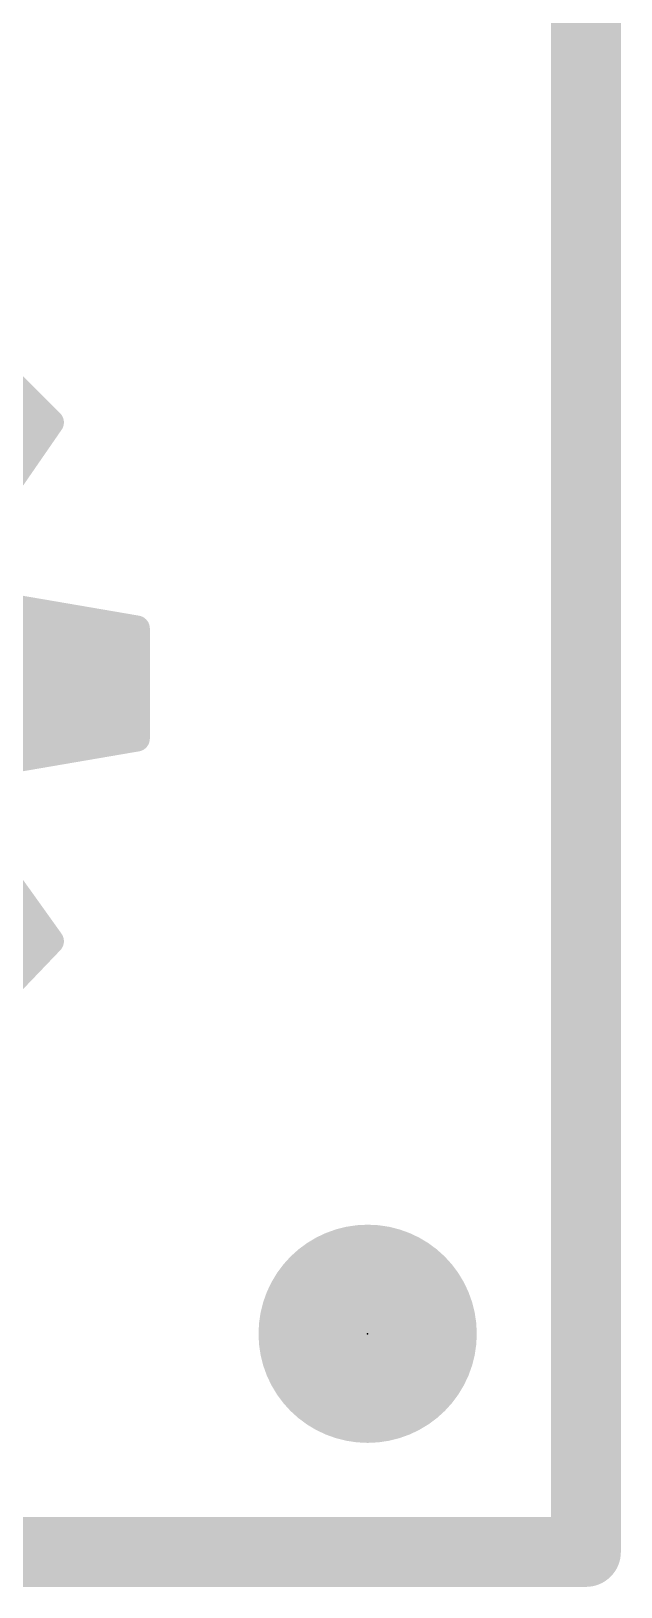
# Model space of a CAD drawing. Extents: x -41 to 66, y -16 to 27.
# Drawn here: x 23.786 to 25.502, y -0.102 to 4.426 of the extents above; entities that cross this region are included whole.
import ezdxf

# ---------------------------------------------------------------- set-up
doc = ezdxf.new("R2010")
doc.units = 0
for name, color, linetype in [('1', 12, 'CONTINUOUS'), ('16', 132, 'CONTINUOUS'), ('20', 31, 'CONTINUOUS'), ('22', 40, 'CONTINUOUS'), ('24', 53, 'CONTINUOUS')]:
    doc.layers.add(name, color=color, linetype=linetype)

# ---------------------------------------------------------------- blocks, each defined once
blk = doc.blocks.new('PIE')
at = {"const_width": 0.5}
blk.add_lwpolyline([(0, -0.25, 1), (0, 0.25, 1), (0, -0.25)], format="xyb", dxfattribs=at)

msp = doc.modelspace()

# ---------------------------------------------------------------- linework, layer by layer
at = {"layer": '1', "const_width": 0.2032}
for points in [[(25.4, 26.67), (25.4, 0)], [(25.4, 0), (0, 0)]]:
    msp.add_lwpolyline(points, dxfattribs=at)
at = {"layer": '1', "const_width": 0.1016}
for points in [[(25.4, -0.0508, 1), (25.4, 0.0508)], [(25.3492, 0, 1), (25.4508, 0)]]:
    msp.add_lwpolyline(points, format="xyb", dxfattribs=at)
at = {"layer": '16', "const_width": 0.2032}
for points in [[(25.4, 26.67), (25.4, 0)], [(25.4, 0), (0, 0)]]:
    msp.add_lwpolyline(points, dxfattribs=at)
at = {"layer": '16', "const_width": 0.1016}
for points in [[(25.4, -0.0508, 1), (25.4, 0.0508)], [(25.3492, 0, 1), (25.4508, 0)]]:
    msp.add_lwpolyline(points, format="xyb", dxfattribs=at)
at = {"layer": '20', "const_width": 0.2032}
for points in [[(25.4, 0), (25.4, 26.67)], [(0, 0), (25.4, 0)]]:
    msp.add_lwpolyline(points, dxfattribs=at)
at = {"layer": '20', "const_width": 0.1016}
for points in [[(25.4, -0.0508, 1), (25.4, 0.0508)], [(25.3492, 0, 1), (25.4508, 0)]]:
    msp.add_lwpolyline(points, format="xyb", dxfattribs=at)
at = {"layer": '22', "const_width": 0.076}
for points in [[(23.6234, 3.5074), (23.8434, 3.2874)], [(23.3865, 3.344), (23.7868, 3.344)], [(21.8874, 3.268), (23.83, 3.268)], [(23.8434, 3.2874), (23.6434, 2.9974)], [(21.9425, 3.192), (23.7776, 3.192)], [(23.131, 2.736), (23.8097, 2.736)], [(23.7434, 2.7474), (24.0934, 2.6874)], [(24.0934, 2.6874), (24.0934, 2.3674)], [(23.1725, 2.66), (24.0934, 2.66)], [(23.1979, 2.584), (24.0934, 2.584)], [(23.2034, 2.508), (24.0934, 2.508)], [(23.1857, 2.432), (24.0934, 2.432)], [(24.0934, 2.3674), (23.7434, 2.3074)], [(23.1527, 2.356), (24.0271, 2.356)], [(23.6434, 2.0574), (23.8434, 1.7774)], [(23.1009, 1.9), (23.7558, 1.9)], [(23.1291, 1.824), (23.8101, 1.824)], [(23.8434, 1.7774), (23.6234, 1.5474)], [(23.1572, 1.748), (23.8153, 1.748)]]:
    msp.add_lwpolyline(points, dxfattribs=at)
at = {"layer": '22', "const_width": 0.038}
for points in [[(23.7868, 3.325, 1), (23.7868, 3.363)], [(23.859, 3.2766, 1), (23.8278, 3.2982)], [(23.83, 3.2739, 1), (23.8568, 3.3008)], [(23.83, 3.249, 1), (23.83, 3.287)], [(23.7776, 3.173, 1), (23.7776, 3.211)], [(23.8097, 2.717, 1), (23.8097, 2.755)], [(24.1124, 2.6874, 1), (24.0744, 2.6874)], [(24.0902, 2.6686, 1), (24.0966, 2.7061)], [(24.0934, 2.641, 1), (24.0934, 2.679)], [(24.0934, 2.565, 1), (24.0934, 2.603)], [(24.0934, 2.489, 1), (24.0934, 2.527)], [(24.0934, 2.413, 1), (24.0934, 2.451)], [(24.0966, 2.3486, 1), (24.0902, 2.3861)], [(24.0271, 2.337, 1), (24.0271, 2.375)], [(24.0744, 2.3674, 1), (24.1124, 2.3674)], [(23.7558, 1.881, 1), (23.7558, 1.919)], [(23.8101, 1.805, 1), (23.8101, 1.843)], [(23.8571, 1.7642, 1), (23.8297, 1.7905)], [(23.8153, 1.729, 1), (23.8153, 1.767)], [(23.8279, 1.7663, 1), (23.8589, 1.7884)]]:
    msp.add_lwpolyline(points, format="xyb", dxfattribs=at)
at = {"layer": '24'}
msp.add_point((24.765, 0.635), dxfattribs=at)

# ---------------------------------------------------------------- block references
at = {"layer": '16', "xscale": 0.635, "yscale": 0.635}
msp.add_blockref('PIE', (24.765, 0.635), dxfattribs=at)

doc.saveas('drawing.dxf')
